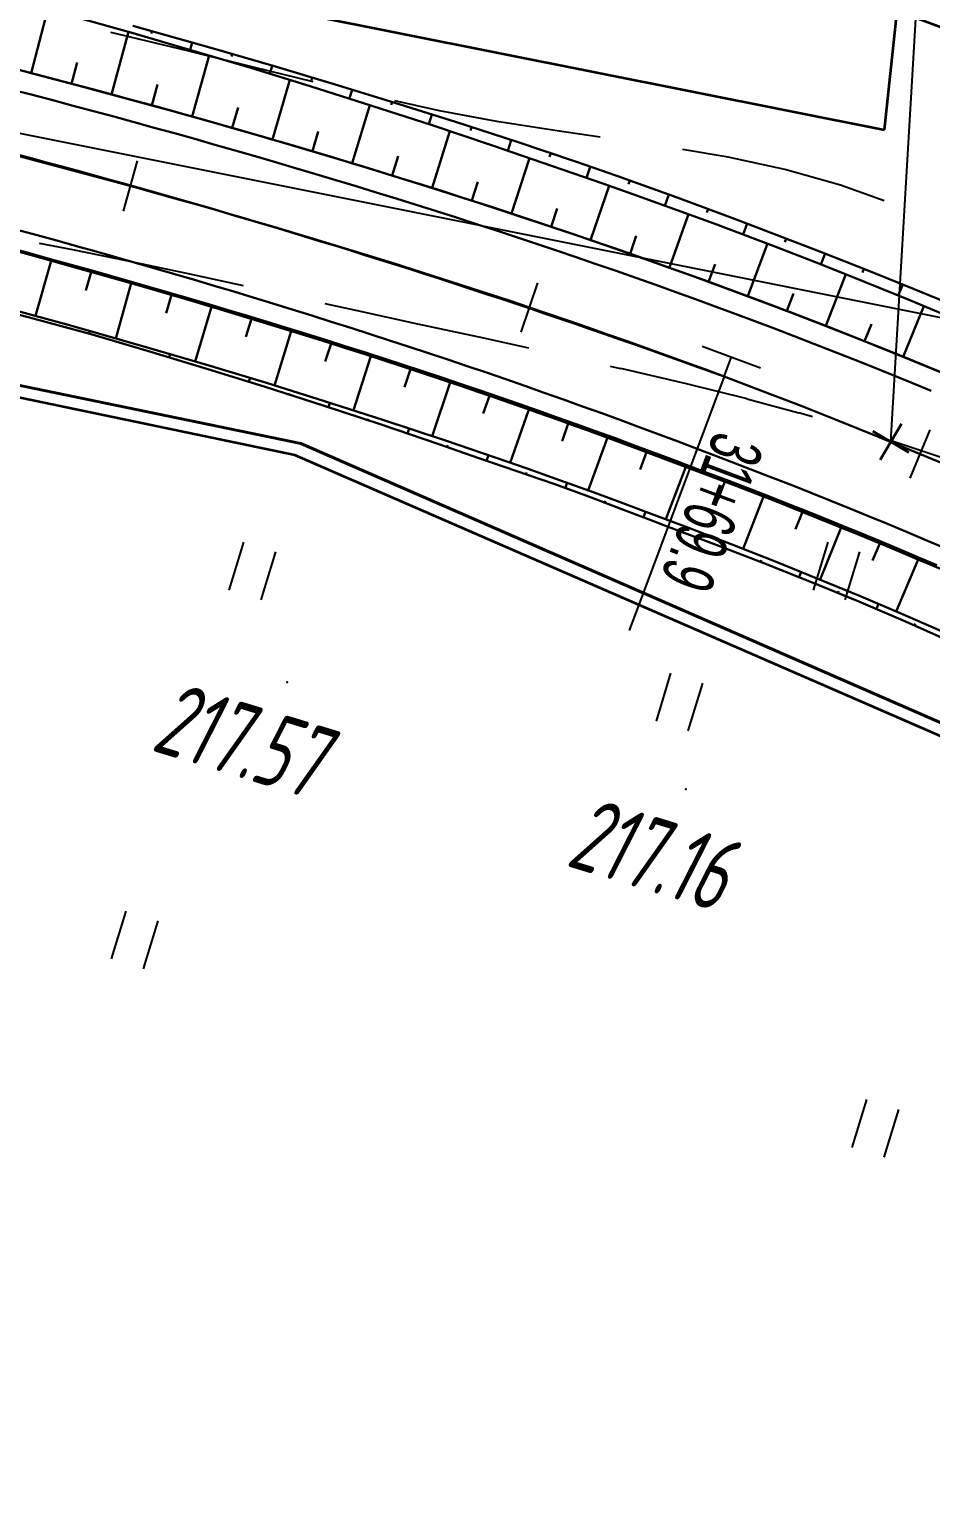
# Model space of a CAD drawing. Header units: millimetres. Extents: x -1799 to 6962, y -1020 to 4121.
# Drawn here: x 1174.8 to 1218, y 2922.8 to 2993.5 of the extents above; entities that cross this region are included whole.
import ezdxf
from ezdxf import colors
from ezdxf.entities.mleader import LeaderData, LeaderLine
from ezdxf.math import Vec2, Vec3

# ---------------------------------------------------------------- set-up
doc = ezdxf.new("R2010")
doc.units = ezdxf.units.MM
doc.linetypes.add('CONTI', pattern=[0])
for name, color, linetype, lineweight in [('10', 1, 'Continuous', 35), ('КОПИЯ_ОСЬ_13_ОТКОСЫ', 7, 'Continuous', 30), ('КОПИЯ_ОСЬ_ГРАНИЦЫ_ПОЛОС', 7, 'Continuous', 30), ('ОСЬ_ВЕРХ_ПОКРЫТИЯ_ГРАНИЦЫ_ПОЛОС', 7, 'Continuous', 30), ('ОСЬ_ВЕРХ_ПОКРЫТИЯ_ОСЬ', 1, 'Continuous', 30), ('Отметки', 5, 'Continuous', 30)]:
    doc.layers.add(name, color=color, linetype=linetype, lineweight=lineweight)
for name, color, linetype in [('_Ростелеком', 6, 'Continuous'), ('PI_OTDEFAULT', 172, 'CONTI'), ('PI_TTDEFAULT', 5, 'CONTI'), ('SIT_LDEFAULT', 7, 'CONTI'), ('ZAPSKDEFAULT', 7, 'CONTI'), ('КОПИЯ_ОСЬ_ТАНГЕНСЫ', 1, 'Continuous'), ('ОСЬ_ВЕРХ_ПОКРЫТИЯ_ПИКЕТЫ', 1, 'Continuous'), ('ОСЬ_ВЕРХ_ПОКРЫТИЯ_РАЗБИВКА_КРИВ', 1, 'Continuous'), ('ОСЬ_ВЕРХ_ПОКРЫТИЯ_ТАНГЕНСЫ', 1, 'Continuous'), ('разметка', 7, 'Continuous')]:
    doc.layers.add(name, color=color, linetype=linetype)
doc.styles.add('eskd', font='spds.shx', dxfattribs={"width": 1.2, "oblique": 15})
doc.styles.get("Standard").update_dxf_attribs({"font": 'arial.ttf'})
doc.styles.add('STYLE1', font='romand.shx', dxfattribs={"width": 0.9})
doc.styles.add('ГОСТ', font='', dxfattribs={"oblique": 15, "height": 4})
doc.styles.get('ГОСТ').set_extended_font_data('GOST type A')
doc.linetypes.add('кабель_связи_проект.', pattern='A,10,-1,["/",STYLE1,S=3,R=0,X=0,Y=-1.5],-4.1', length=15.1)

# ---------------------------------------------------------------- blocks, each defined once
blk = doc.blocks.new('BL_2011')
at = {"color": 0}
for p, q in [((0, 0), (0, 2.4)), ((1.6, 0), (1.6, 2.4))]:
    blk.add_line(p, q, dxfattribs=at)
blk = doc.blocks.new('_None')
blk = doc.blocks.new('Крест')
at = {"layer": 'Отметки'}
for points in [[(0, 1), (0, -1)], [(-1, 0), (1, 0)]]:
    blk.add_lwpolyline(points, dxfattribs=at)

msp = doc.modelspace()

# ---------------------------------------------------------------- linework, layer by layer
at = {"layer": '10'}
for points in [[(1030.226, 3025.883), (1104.976, 3010.613), (1151.696, 3001.473), (1215.756, 2988.703), (1216.366, 2994.403), (1243.416, 2984.293), (1269.336, 2968.883), (1297.016, 2945.023), (1332.736, 2904.563), (1362.136, 2858.923), (1384.096, 2811.273), (1401.176, 2767.783), (1401.176, 2767.783), (1485.926, 2642.503), (1601.056, 2507.033), (1669.736, 2453.013), (1726.416, 2400.563)], [(1360.596, 2810.703), (1341.326, 2850.183), (1337.916, 2857.183), (1309.926, 2895.433), (1280.356, 2925.223), (1226.816, 2955.993), (1187.496, 2973.103), (1113.166, 2988.613), (1051.206, 3001.583), (974.506, 3016.913)]]:
    msp.add_lwpolyline(points, dxfattribs=at)
at = {"layer": '_Ростелеком', "linetype": 'кабель_связи_проект.', "lineweight": 40, "ltscale": 0.25}
msp.add_lwpolyline([(1005.299, 3011.433), (1187.779, 2973.66), (1227.197, 2956.467), (1280.342, 2925.231), (1309.926, 2895.433), (1337.916, 2857.183), (1337.916, 2857.183), (1347.899, 2838.035), (1361.043, 2811.128), (1379.446, 2756.333), (1407.406, 2717.753), (1433.87, 2680.792), (1452.861, 2652.71), (1464.812, 2636.329), (1503.779, 2587.601), (1547.892, 2537.162), (1576.995, 2504.255), (1600.136, 2478.998), (1627.715, 2455.787), (1657.196, 2434.723), (1696.715, 2398.476), (1727.091, 2370.957)], dxfattribs=at)
at = {"layer": 'PI_TTDEFAULT', "color": 5}
for p in [(1187.132, 2962.219, 217.571), (1206.232, 2957.099, 217.155)]:
    msp.add_point(p, dxfattribs=at)
at = {"layer": 'SIT_LDEFAULT', "color": 7}
for p, q in [((1179.222, 2993.229), (1178.672, 2993.359)), ((1182.412, 2992.469), (1179.222, 2993.239)), ((1185.562, 2991.679), (1182.412, 2992.459)), ((1188.372, 2990.989), (1185.562, 2991.679)), ((1194.432, 2989.609), (1192.282, 2990.089)), ((1197.182, 2989.089), (1194.432, 2989.609)), ((1199.952, 2988.659), (1197.182, 2989.089)), ((1202.132, 2988.349), (1199.952, 2988.659)), ((1208.272, 2987.379), (1206.072, 2987.759)), ((1210.982, 2986.799), (1208.272, 2987.389)), ((1213.652, 2986.039), (1210.982, 2986.789)), ((1215.752, 2985.289), (1213.652, 2986.049)), ((1175.232, 2983.269), (1176.842, 2982.959)), ((1176.842, 2982.959), (1179.572, 2982.399)), ((1179.572, 2982.399), (1182.302, 2981.819)), ((1182.302, 2981.819), (1185.022, 2981.229)), ((1188.932, 2980.379), (1190.482, 2980.039)), ((1190.482, 2980.029), (1193.382, 2979.399)), ((1193.382, 2979.399), (1196.542, 2978.719)), ((1196.542, 2978.719), (1198.702, 2978.249)), ((1202.612, 2977.369), (1203.112, 2977.259)), ((1203.112, 2977.269), (1206.262, 2976.539)), ((1206.262, 2976.539), (1209.162, 2975.819)), ((1209.162, 2975.809), (1211.662, 2975.139)), ((1211.662, 2975.149), (1212.312, 2974.959)), ((1216.142, 2973.799), (1216.182, 2973.789)), ((1216.182, 2973.779), (1218.432, 2973.029))]:
    msp.add_line(p, q, dxfattribs=at)
at = {"layer": 'КОПИЯ_ОСЬ_13_ОТКОСЫ'}
for points in [[(1174.849, 2991.419), (1175.647, 2994.479)], [(1176.379, 2994.275), (1179.637, 2993.353), (1182.511, 2992.517), (1185.379, 2991.661), (1188.285, 2990.768), (1191.185, 2989.853), (1194.081, 2988.913), (1196.968, 2987.947), (1202.257, 2986.116), (1203.703, 2985.607), (1204.666, 2985.265), (1207.551, 2984.215), (1210.424, 2983.135), (1212.614, 2982.283), (1214.797, 2981.412), (1216.973, 2980.524), (1219.142, 2979.618)], [(1176.379, 2994.275), (1179.637, 2993.353), (1182.511, 2992.517), (1185.379, 2991.661), (1188.285, 2990.768), (1191.185, 2989.853), (1194.081, 2988.913), (1196.969, 2987.947), (1202.257, 2986.116), (1203.703, 2985.607), (1204.667, 2985.265), (1207.551, 2984.215), (1210.424, 2983.135), (1212.614, 2982.283), (1214.797, 2981.412), (1216.973, 2980.524), (1219.141, 2979.619)], [(1179.723, 2993.672), (1183.54, 2992.602), (1186.462, 2991.756), (1189.377, 2990.886), (1192.29, 2989.992), (1195.195, 2989.074), (1198.097, 2988.129), (1200.99, 2987.157), (1202.923, 2986.483), (1205.818, 2985.45), (1208.702, 2984.385), (1209.661, 2984.022), (1212.816, 2982.808), (1215.007, 2981.945), (1217.19, 2981.064), (1219.367, 2980.165)], [(1178.713, 2990.383), (1179.526, 2993.385)], [(1180.643, 2993.414), (1180.614, 2993.312)], [(1182.568, 2992.874), (1182.472, 2992.529)], [(1182.571, 2989.33), (1183.392, 2992.256)], [(1184.493, 2992.329), (1184.459, 2992.214)], [(1172.789, 2991.952), (1176.042, 2991.107), (1181.65, 2989.588), (1184.552, 2988.769), (1187.448, 2987.929), (1190.34, 2987.064), (1193.224, 2986.176), (1196.103, 2985.261), (1198.974, 2984.321), (1201.612, 2983.432), (1204.241, 2982.518), (1207.303, 2981.42), (1210.353, 2980.288), (1212.474, 2979.477), (1214.589, 2978.649), (1216.696, 2977.804), (1218.797, 2976.942)], [(1176.782, 2990.906), (1177.058, 2991.924)], [(1186.413, 2991.77), (1186.299, 2991.381)], [(1180.643, 2989.86), (1180.914, 2990.861)], [(1186.417, 2988.23), (1187.25, 2991.089)], [(1188.33, 2991.201), (1188.292, 2991.072)], [(1190.245, 2990.623), (1190.114, 2990.194)], [(1184.496, 2988.785), (1184.774, 2989.759)], [(1190.251, 2987.091), (1191.097, 2989.881)], [(1192.156, 2990.034), (1192.112, 2989.891)], [(1194.064, 2989.435), (1193.916, 2988.967)], [(1195.969, 2988.825), (1195.919, 2988.669)], [(1188.336, 2987.666), (1188.619, 2988.617)], [(1194.073, 2985.909), (1194.932, 2988.631)], [(1197.87, 2988.203), (1197.702, 2987.693)], [(1192.164, 2986.505), (1192.451, 2987.434)], [(1197.88, 2984.683), (1198.75, 2987.33)], [(1199.768, 2987.571), (1199.71, 2987.401)], [(1201.66, 2986.923), (1201.473, 2986.387)], [(1195.978, 2985.302), (1196.27, 2986.207)], [(1201.673, 2983.411), (1202.563, 2986.008)], [(1203.548, 2986.263), (1203.485, 2986.085)], [(1205.431, 2985.59), (1205.239, 2985.059)], [(1199.779, 2984.053), (1200.074, 2984.933)], [(1205.448, 2982.09), (1206.363, 2984.651)], [(1207.31, 2984.904), (1207.244, 2984.727)], [(1209.183, 2984.203), (1208.985, 2983.68)], [(1171.613, 2983.569), (1174.801, 2982.707), (1180.325, 2981.151), (1183.156, 2980.32), (1185.98, 2979.468), (1188.795, 2978.594), (1191.602, 2977.697), (1196.256, 2976.147), (1200.9, 2974.521), (1203.672, 2973.508), (1206.434, 2972.467), (1208.47, 2971.696), (1210.5, 2970.909), (1212.524, 2970.106), (1214.542, 2969.287), (1216.553, 2968.452), (1218.557, 2967.601)], [(1203.563, 2982.756), (1203.865, 2983.62)], [(1209.206, 2980.718), (1210.146, 2983.241)], [(1211.051, 2983.488), (1210.984, 2983.314)], [(1175.807, 2982.423), (1175.062, 2979.779)], [(1212.917, 2982.768), (1212.713, 2982.244)], [(1177.732, 2981.881), (1177.484, 2981)], [(1207.33, 2981.41), (1207.64, 2982.262)], [(1212.944, 2979.294), (1213.907, 2981.77)], [(1214.778, 2982.036), (1214.709, 2981.861)], [(1179.657, 2981.339), (1178.913, 2978.696)], [(1216.634, 2981.29), (1216.416, 2980.754)], [(1171.786, 2980.491), (1174.957, 2979.651), (1177.667, 2978.914), (1180.478, 2978.087), (1183.283, 2977.24), (1186.075, 2976.372), (1188.86, 2975.482), (1191.632, 2974.57), (1194.396, 2973.633), (1195.314, 2973.315), (1196.323, 2972.962), (1199.918, 2971.722), (1200.834, 2971.389), (1201.748, 2971.051), (1203.115, 2970.537), (1204.479, 2970.017), (1205.386, 2969.666), (1207.686, 2968.804), (1209.978, 2967.922), (1212.262, 2967.019), (1214.537, 2966.096), (1216.663, 2965.177), (1218.78, 2964.24)], [(1181.579, 2980.786), (1181.322, 2979.907)], [(1183.497, 2980.219), (1182.714, 2977.596)], [(1211.078, 2980.013), (1211.397, 2980.852)], [(1216.662, 2977.818), (1217.645, 2980.246)], [(1173.639, 2980.168), (1176.801, 2979.297), (1180.522, 2978.238), (1183.331, 2977.412), (1186.134, 2976.564), (1188.925, 2975.695), (1191.708, 2974.802), (1194.712, 2973.808), (1197.705, 2972.783), (1198.627, 2972.461), (1200.006, 2971.972), (1201.841, 2971.31), (1203.213, 2970.805), (1204.582, 2970.294), (1206.329, 2969.634), (1208.416, 2968.834), (1210.496, 2968.018), (1212.57, 2967.184), (1214.636, 2966.333), (1216.625, 2965.483), (1218.607, 2964.617)], [(1175.7, 2979.449), (1175.713, 2979.5)], [(1185.412, 2979.642), (1185.146, 2978.769)], [(1177.629, 2978.924), (1177.664, 2979.051)], [(1187.324, 2979.054), (1186.515, 2976.447)], [(1214.805, 2978.563), (1215.132, 2979.386)], [(1179.549, 2978.363), (1179.562, 2978.405)], [(1189.232, 2978.456), (1188.957, 2977.589)], [(1181.466, 2977.791), (1181.513, 2977.949)], [(1191.137, 2977.847), (1190.301, 2975.257)], [(1183.379, 2977.21), (1183.396, 2977.263)], [(1185.29, 2976.619), (1185.348, 2976.804)], [(1193.036, 2977.219), (1192.75, 2976.358)], [(1187.197, 2976.017), (1187.217, 2976.078)], [(1194.934, 2976.587), (1194.079, 2974.02)], [(1189.101, 2975.404), (1189.17, 2975.617)], [(1196.828, 2975.947), (1196.53, 2975.096)], [(1198.716, 2975.286), (1197.825, 2972.742)], [(1191.001, 2974.78), (1191.025, 2974.851)], [(1200.603, 2974.625), (1200.306, 2973.776)], [(1192.897, 2974.144), (1192.979, 2974.385)], [(1202.485, 2973.945), (1201.557, 2971.412)], [(1194.79, 2973.497), (1194.818, 2973.577)], [(1204.36, 2973.251), (1204.045, 2972.409)], [(1196.679, 2972.839), (1196.771, 2973.107)], [(1206.231, 2972.544), (1205.272, 2970.033)], [(1198.569, 2972.187), (1198.6, 2972.276)], [(1200.457, 2971.526), (1200.548, 2971.776)], [(1208.102, 2971.837), (1207.782, 2971)], [(1209.968, 2971.117), (1208.991, 2968.61)], [(1202.332, 2970.831), (1202.364, 2970.915)], [(1204.203, 2970.123), (1204.307, 2970.397)], [(1211.829, 2970.384), (1211.497, 2969.551)], [(1213.684, 2969.637), (1212.67, 2967.143)], [(1206.072, 2969.412), (1206.106, 2969.503)], [(1207.943, 2968.706), (1208.047, 2968.977)], [(1215.534, 2968.877), (1215.19, 2968.048)], [(1209.81, 2967.987), (1209.845, 2968.077)], [(1211.671, 2967.255), (1211.771, 2967.507)], [(1217.378, 2968.104), (1216.323, 2965.613)], [(1213.526, 2966.509), (1213.56, 2966.593)], [(1215.372, 2965.738), (1215.475, 2965.977)], [(1217.206, 2964.939), (1217.241, 2965.018)]]:
    msp.add_lwpolyline(points, dxfattribs=at)
at = {"layer": 'КОПИЯ_ОСЬ_ГРАНИЦЫ_ПОЛОС'}
for points in [[(1174.204, 2991.588), (1175.179, 2991.333), (1176.154, 2991.077), (1177.129, 2990.818), (1178.103, 2990.558), (1179.077, 2990.295), (1180.05, 2990.029), (1181.023, 2989.762), (1181.995, 2989.492), (1182.967, 2989.219), (1183.938, 2988.944), (1184.909, 2988.667), (1185.879, 2988.387), (1186.849, 2988.104), (1187.818, 2987.819), (1188.786, 2987.532), (1189.754, 2987.241), (1190.721, 2986.948), (1191.688, 2986.652), (1192.653, 2986.354), (1193.619, 2986.052), (1194.583, 2985.748), (1195.546, 2985.441), (1196.509, 2985.13), (1197.471, 2984.817), (1198.432, 2984.501), (1199.393, 2984.182), (1200.352, 2983.86), (1201.311, 2983.534), (1202.269, 2983.206), (1203.225, 2982.874), (1204.181, 2982.539), (1205.136, 2982.201), (1206.09, 2981.86), (1207.043, 2981.515), (1207.994, 2981.167), (1208.945, 2980.815), (1209.895, 2980.461), (1210.843, 2980.102), (1211.79, 2979.741), (1212.736, 2979.375), (1213.68, 2979.007), (1214.623, 2978.635), (1215.565, 2978.26), (1216.505, 2977.881), (1217.444, 2977.5), (1218.382, 2977.114)], [(1173.945, 2983.004), (1174.89, 2982.747), (1175.834, 2982.488), (1176.777, 2982.226), (1177.72, 2981.963), (1178.662, 2981.697), (1179.603, 2981.429), (1180.544, 2981.159), (1181.483, 2980.887), (1182.422, 2980.612), (1183.359, 2980.335), (1184.296, 2980.056), (1185.232, 2979.774), (1186.167, 2979.49), (1187.101, 2979.203), (1188.034, 2978.914), (1188.966, 2978.623), (1189.897, 2978.329), (1190.827, 2978.032), (1191.756, 2977.733), (1192.684, 2977.431), (1193.611, 2977.126), (1194.537, 2976.819), (1195.462, 2976.509), (1196.385, 2976.196), (1197.308, 2975.88), (1198.229, 2975.562), (1199.149, 2975.24), (1200.067, 2974.916), (1200.985, 2974.589), (1201.901, 2974.259), (1202.816, 2973.926), (1203.73, 2973.59), (1204.642, 2973.25), (1205.553, 2972.908), (1206.466, 2972.562), (1207.384, 2972.216), (1208.297, 2971.869), (1209.21, 2971.519), (1210.121, 2971.165), (1211.031, 2970.808), (1211.939, 2970.448), (1212.847, 2970.084), (1213.753, 2969.717), (1214.657, 2969.348), (1215.561, 2968.974), (1216.463, 2968.598), (1217.364, 2968.219), (1218.263, 2967.836)]]:
    msp.add_lwpolyline(points, dxfattribs=at)
at = {"layer": 'КОПИЯ_ОСЬ_ТАНГЕНСЫ'}
msp.add_line((430.512, 3137.109), (1323.412, 2958.739), dxfattribs=at)
at = {"layer": 'ОСЬ_ВЕРХ_ПОКРЫТИЯ_ГРАНИЦЫ_ПОЛОС', "linetype": 'Continuous'}
for points in [[(1174.731, 2991.45), (1175.706, 2991.195), (1176.68, 2990.938), (1177.653, 2990.678), (1178.627, 2990.417), (1179.6, 2990.152), (1180.572, 2989.886), (1181.544, 2989.617), (1182.515, 2989.346), (1183.486, 2989.073), (1184.456, 2988.796), (1185.426, 2988.518), (1186.395, 2988.237), (1187.364, 2987.953), (1188.332, 2987.667), (1189.299, 2987.378), (1190.266, 2987.086), (1191.232, 2986.792), (1192.198, 2986.495), (1193.162, 2986.195), (1194.126, 2985.892), (1195.09, 2985.587), (1196.052, 2985.278), (1197.014, 2984.967), (1197.975, 2984.652), (1198.935, 2984.335), (1199.894, 2984.014), (1200.852, 2983.69), (1201.81, 2983.364), (1202.766, 2983.034), (1203.722, 2982.701), (1204.677, 2982.364), (1205.63, 2982.025), (1206.583, 2981.682), (1207.535, 2981.336), (1208.485, 2980.986), (1209.435, 2980.633), (1210.383, 2980.277), (1211.33, 2979.917), (1212.276, 2979.554), (1213.22, 2979.187), (1214.163, 2978.817), (1215.105, 2978.444), (1216.045, 2978.067), (1216.984, 2977.687), (1217.922, 2977.304), (1218.858, 2976.917)], [(1218.001, 2976.19), (1217.066, 2976.574), (1216.131, 2976.954), (1215.193, 2977.332), (1214.255, 2977.705), (1213.315, 2978.076), (1212.374, 2978.443), (1211.432, 2978.807), (1210.488, 2979.167), (1209.543, 2979.524), (1208.597, 2979.878), (1207.65, 2980.228), (1206.701, 2980.575), (1205.751, 2980.919), (1204.801, 2981.259), (1203.849, 2981.596), (1202.896, 2981.93), (1201.943, 2982.26), (1200.988, 2982.588), (1200.033, 2982.912), (1199.076, 2983.233), (1198.119, 2983.552), (1197.161, 2983.867), (1196.201, 2984.179), (1195.241, 2984.488), (1194.281, 2984.794), (1193.319, 2985.098), (1192.357, 2985.399), (1191.394, 2985.696), (1190.43, 2985.991), (1189.466, 2986.284), (1188.5, 2986.573), (1187.535, 2986.86), (1186.568, 2987.145), (1185.601, 2987.426), (1184.633, 2987.706), (1183.665, 2987.982), (1182.696, 2988.257), (1181.727, 2988.528), (1180.757, 2988.798), (1179.786, 2989.065), (1178.815, 2989.329), (1177.844, 2989.592), (1176.872, 2989.852), (1175.899, 2990.11), (1174.926, 2990.366), (1173.953, 2990.62)]]:
    msp.add_lwpolyline(points, dxfattribs=at)
at = {"layer": 'ОСЬ_ВЕРХ_ПОКРЫТИЯ_ГРАНИЦЫ_ПОЛОС', "linetype": 'Continuous', "lineweight": 30}
for points in [[(1218.617, 2968.663), (1217.715, 2969.047), (1216.811, 2969.428), (1215.906, 2969.806), (1215, 2970.18), (1214.092, 2970.551), (1213.183, 2970.919), (1212.273, 2971.284), (1211.361, 2971.645), (1210.448, 2972.003), (1209.534, 2972.358), (1208.619, 2972.71), (1207.702, 2973.058), (1206.784, 2973.403), (1205.872, 2973.751), (1204.959, 2974.095), (1204.044, 2974.437), (1203.128, 2974.775), (1202.21, 2975.11), (1201.292, 2975.442), (1200.372, 2975.771), (1199.451, 2976.098), (1198.528, 2976.421), (1197.605, 2976.741), (1196.68, 2977.059), (1195.754, 2977.374), (1194.827, 2977.686), (1193.899, 2977.995), (1192.97, 2978.302), (1192.04, 2978.605), (1191.109, 2978.906), (1190.176, 2979.205), (1189.243, 2979.501), (1188.309, 2979.794), (1187.374, 2980.085), (1186.438, 2980.373), (1185.501, 2980.659), (1184.563, 2980.943), (1183.624, 2981.224), (1182.684, 2981.503), (1181.744, 2981.779), (1180.802, 2982.053), (1179.86, 2982.325), (1178.917, 2982.594), (1177.973, 2982.862), (1177.029, 2983.127), (1176.084, 2983.39), (1175.138, 2983.651), (1174.191, 2983.91)], [(1218.224, 2967.744), (1217.325, 2968.126), (1216.425, 2968.506), (1215.523, 2968.882), (1214.62, 2969.255), (1213.715, 2969.625), (1212.81, 2969.991), (1211.903, 2970.355), (1210.994, 2970.715), (1210.085, 2971.072), (1209.174, 2971.425), (1208.262, 2971.776), (1207.348, 2972.123), (1206.43, 2972.468), (1205.518, 2972.816), (1204.608, 2973.159), (1203.696, 2973.499), (1202.783, 2973.836), (1201.869, 2974.17), (1200.953, 2974.501), (1200.036, 2974.829), (1199.118, 2975.154), (1198.199, 2975.477), (1197.278, 2975.796), (1196.357, 2976.113), (1195.434, 2976.427), (1194.51, 2976.738), (1193.584, 2977.046), (1192.658, 2977.351), (1191.731, 2977.654), (1190.802, 2977.955), (1189.873, 2978.252), (1188.942, 2978.547), (1188.011, 2978.84), (1187.078, 2979.13), (1186.145, 2979.417), (1185.21, 2979.703), (1184.275, 2979.985), (1183.338, 2980.265), (1182.401, 2980.543), (1181.463, 2980.819), (1180.524, 2981.092), (1179.584, 2981.364), (1178.643, 2981.633), (1177.702, 2981.899), (1176.76, 2982.164), (1175.817, 2982.426), (1174.873, 2982.687), (1173.928, 2982.945)]]:
    msp.add_lwpolyline(points, dxfattribs=at)
at = {"layer": 'ОСЬ_ВЕРХ_ПОКРЫТИЯ_ОСЬ'}
msp.add_lwpolyline([(1174.099, 2987.481), (1175.055, 2987.23), (1176.011, 2986.977), (1176.966, 2986.721), (1177.921, 2986.464), (1178.876, 2986.204), (1179.829, 2985.942), (1180.782, 2985.677), (1181.735, 2985.411), (1182.686, 2985.142), (1183.637, 2984.87), (1184.588, 2984.597), (1185.537, 2984.32), (1186.486, 2984.042), (1187.435, 2983.761), (1188.382, 2983.477), (1189.329, 2983.191), (1190.275, 2982.902), (1191.22, 2982.61), (1192.164, 2982.316), (1193.107, 2982.019), (1194.05, 2981.72), (1194.992, 2981.417), (1195.932, 2981.112), (1196.872, 2980.804), (1197.811, 2980.493), (1198.749, 2980.179), (1199.686, 2979.862), (1200.622, 2979.542), (1201.556, 2979.22), (1202.49, 2978.894), (1203.423, 2978.565), (1204.355, 2978.233), (1205.285, 2977.898), (1206.214, 2977.559), (1207.143, 2977.218), (1208.069, 2976.873), (1208.069, 2976.873, -0.226024), (1375.441, 2803.69)], format="xyb", dxfattribs=at)
at = {"layer": 'ОСЬ_ВЕРХ_ПОКРЫТИЯ_ПИКЕТЫ'}
for p, q in [((1179.287, 2984.794), (1179.951, 2987.205)), ((1198.352, 2978.994), (1199.149, 2981.363)), ((1216.995, 2972.006), (1217.954, 2974.315))]:
    msp.add_line(p, q, dxfattribs=at)
at = {"layer": 'ОСЬ_ВЕРХ_ПОКРЫТИЯ_РАЗБИВКА_КРИВ'}
for p, q in [((1207.015, 2978.335), (1209.825, 2977.284)), ((1208.069, 2976.873), (1208.42, 2977.81)), ((1208.069, 2976.873), (1203.516, 2964.697))]:
    msp.add_line(p, q, dxfattribs=at)
at = {"layer": 'ОСЬ_ВЕРХ_ПОКРЫТИЯ_ТАНГЕНСЫ'}
msp.add_line((430.512, 3137.109), (1323.412, 2958.739), dxfattribs=at)
at = {"layer": 'разметка', "lineweight": 30, "ltscale": 7}
msp.add_lwpolyline([(1120.984, 2999.177), (1121.093, 2999.155, -0.007451), (1161.631, 2990.621, -0.030671), (1208.069, 2976.873, -0.226024), (1375.441, 2803.69, -0.226024)], format="xyb", dxfattribs=at)

# ---------------------------------------------------------------- block references
at = {"layer": 'ZAPSKDEFAULT', "color": 7, "rotation": 342.9999999999999}
for p in [(1184.352, 2966.639), (1212.352, 2966.639), (1204.825, 2960.354), (1178.714, 2948.957), (1214.216, 2939.923)]:
    msp.add_blockref('BL_2011', p, dxfattribs=at)
at = {"layer": 'Отметки', "rotation": 329.0327963925047}
msp.add_blockref('Крест', (1216.066, 2973.742), dxfattribs=at)

# ---------------------------------------------------------------- texts
at = {"layer": 'PI_OTDEFAULT', "color": 172, "style": 'eskd', "oblique": 10, "width": 0.8}
for s, p in [('217.57', (1180.531, 2958.979)), ('217.16', (1200.421, 2953.449))]:
    msp.add_text(s, height=3.5, rotation=343, dxfattribs=at).set_placement(p)
at = {"layer": 'ОСЬ_ВЕРХ_ПОКРЫТИЯ_РАЗБИВКА_КРИВ', "width": 0.6}
msp.add_text('31+69.9', height=2.5, rotation=249.49477, dxfattribs=at).set_placement((1207.662, 2974.356))

# ---------------------------------------------------------------- leaders
at = {"layer": 'Отметки', "ltscale": 0.2}
ml = msp.add_multileader_mtext('Standard', dxfattribs=at)
ml.set_content('218,63', color=256, style='ГОСТ')
ml.set_leader_properties()
ml.set_arrow_properties(name='NONE')
ml.build(insert=Vec2(0, 0))
ml.multileader.update_dxf_attribs({"text_left_attachment_type": 6, "text_right_attachment_type": 6, "dogleg_length": 0.36, "arrow_head_size": 2})
ctx = ml.context
ctx.base_point, ctx.arrow_head_size, ctx.landing_gap_size, ctx.plane_origin, ctx.plane_x_axis, ctx.plane_y_axis = Vec3(1198.152, 3004.816), 2, 0, Vec3(1193.382, 2947.434), Vec3(0.95596, -0.293498), Vec3(0.293498, 0.95596)
ctx.left_attachment, ctx.right_attachment, ctx.text_align_type = 6, 6, 2
notes = []
notes.append((ctx, [(1, (1, 1, 0), (1217.548, 2998.861), (-0.95596, 0.293498), 0.36, [(0, [(1216.066, 2973.742)], 0, [])])]))
ctx.mtext.insert, ctx.mtext.text_direction, ctx.mtext.rotation, ctx.mtext.alignment, ctx.mtext.line_spacing_style, ctx.mtext.flow_direction = Vec3(1218.554, 3003.364), Vec3(0.95596, -0.293498), 5.985301, 3, 2, 5
for ctx, leaders in notes:
    for number, flags, end, landing, length, lines in leaders:
        leader = LeaderData()
        leader.index, (leader.has_last_leader_line, leader.has_dogleg_vector, leader.attachment_direction) = number, flags
        leader.last_leader_point, leader.dogleg_vector, leader.dogleg_length = Vec3(end), Vec3(landing), length
        for number, points, colour, breaks in lines:
            line = LeaderLine()
            line.index, line.vertices, line.color, line.breaks = number, Vec3.list(points), colors.encode_raw_color(colour), breaks
            leader.lines.append(line)
        ctx.leaders.append(leader)

doc.saveas('drawing.dxf')
